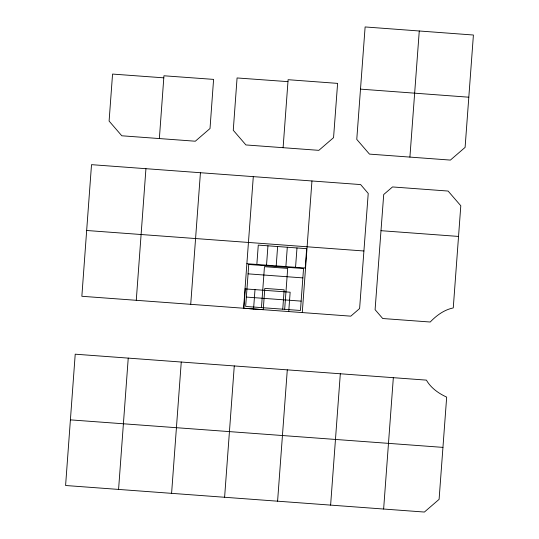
<?xml version="1.0" encoding="UTF-8"?>
<svg xmlns="http://www.w3.org/2000/svg" width="539" height="539" viewBox="0 0 539 539"><rect width="100%" height="100%" fill="white"/><g stroke="black" fill="none" stroke-linecap="round" stroke-linejoin="round"><path stroke-width="0.81" d="M86.664 230.49L81.854 296.282L350.795 316.157L359.607 308.544L368.225 193.427L360.618 184.574L91.515 164.665L86.664 230.49L363.913 250.985M136.273 300.317L145.934 168.7M159.362 138.577L163.944 75.777L213.585 79.388L210.015 128.525L195.307 141.218L121.794 135.788L109.1 121.073L112.557 74.072L163.789 77.838M288.729 311.582L290.15 292.212L245.016 288.884M302.278 312.586L311.946 180.963M118.573 489.419L128.235 358.112M171.591 493.34L181.259 362.033L426.41 380.123C430.877 387.992 438.598 393.403 446.669 397.122L439.096 499.357L424.388 512.05L65.59 485.504L75.217 354.19L181.259 362.033M190.725 304.319L200.427 172.736M224.608 497.261L234.276 365.914M243.594 308.234L253.296 176.657M245.312 288.904L243.884 308.261L263.241 309.682L264.811 288.399L284.168 289.82L282.739 309.177M253.566 308.975L254.994 289.618M256.847 264.46L258.275 245.104L306.657 248.668L305.236 268.024M261.449 307.607L264.467 266.67L287.691 268.395L284.673 309.319M266.522 265.168L267.95 245.818M283.103 147.699L288.109 79.698L337.603 83.383L333.56 137.647L318.852 150.341L245.919 144.944L233.266 130.276L237.072 77.953L287.954 81.638M276.204 265.882L277.625 246.532M285.879 266.596L287.307 247.246M277.592 501.182L287.294 369.835M295.554 267.31L296.982 247.96M360.497 89.13L365.119 26.95L473.41 35.022L465.103 147.39L450.395 160.083L369.464 154.107L356.771 139.392L360.497 89.13L468.789 97.202M330.616 505.104L340.318 373.756M380.992 230.685L375.097 309.676L382.703 318.522L430.21 322.019C436.516 315.443 444.183 309.79 453.265 307.924L460.798 205.77L448.104 191.055L392.52 186.945L383.714 194.512L380.992 230.685L458.548 236.432M383.633 509.025L393.335 377.677M409.909 157.092L419.268 30.986M246.875 263.719L305.539 268.045M248.075 273.852L302.857 277.895M246.363 297.077L301.146 301.119M70.4 419.868L442.943 447.383M248.762 264.487L245.669 306.442L300.452 310.484L303.545 268.523L248.762 264.487"/></g></svg>
